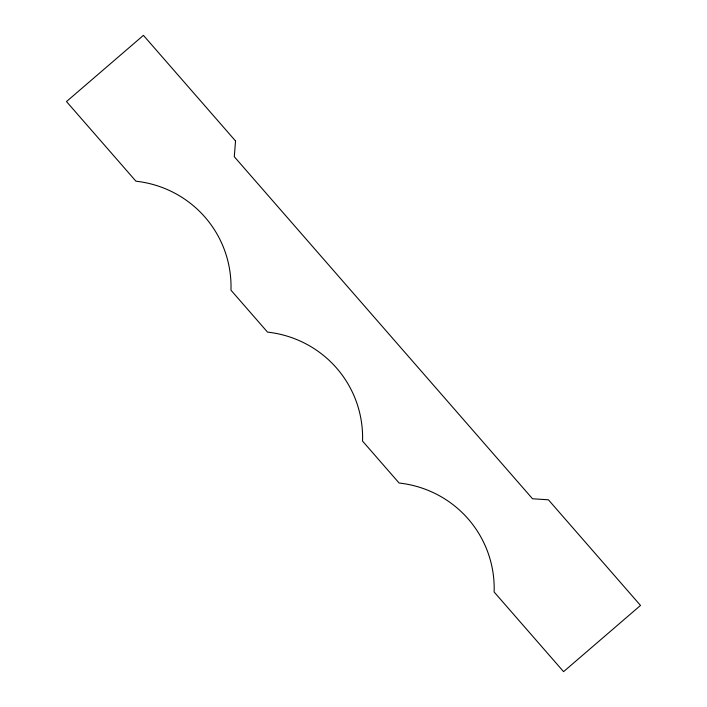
<?xml version="1.0" encoding="UTF-8"?>
<svg xmlns="http://www.w3.org/2000/svg" width="707" height="707" viewBox="0 0 707 707"><rect width="100%" height="100%" fill="white"/><g stroke="black" fill="none" stroke-linecap="round" stroke-linejoin="round"><path stroke-width="1.06" d="M235.537 140.985L234.3 156.724L532.539 498.771L548.402 499.796L640.507 605.439L563.576 671.65L494.131 592.006A108.719 107.066 -28.4 0 0 399.102 483.022L362.55 441.097A108.816 107.164 -28.4 0 0 267.52 332.113L230.968 290.197A108.825 107.172 -28.4 0 0 135.938 181.204L66.493 101.561L143.424 35.35L235.537 140.985"/></g></svg>
